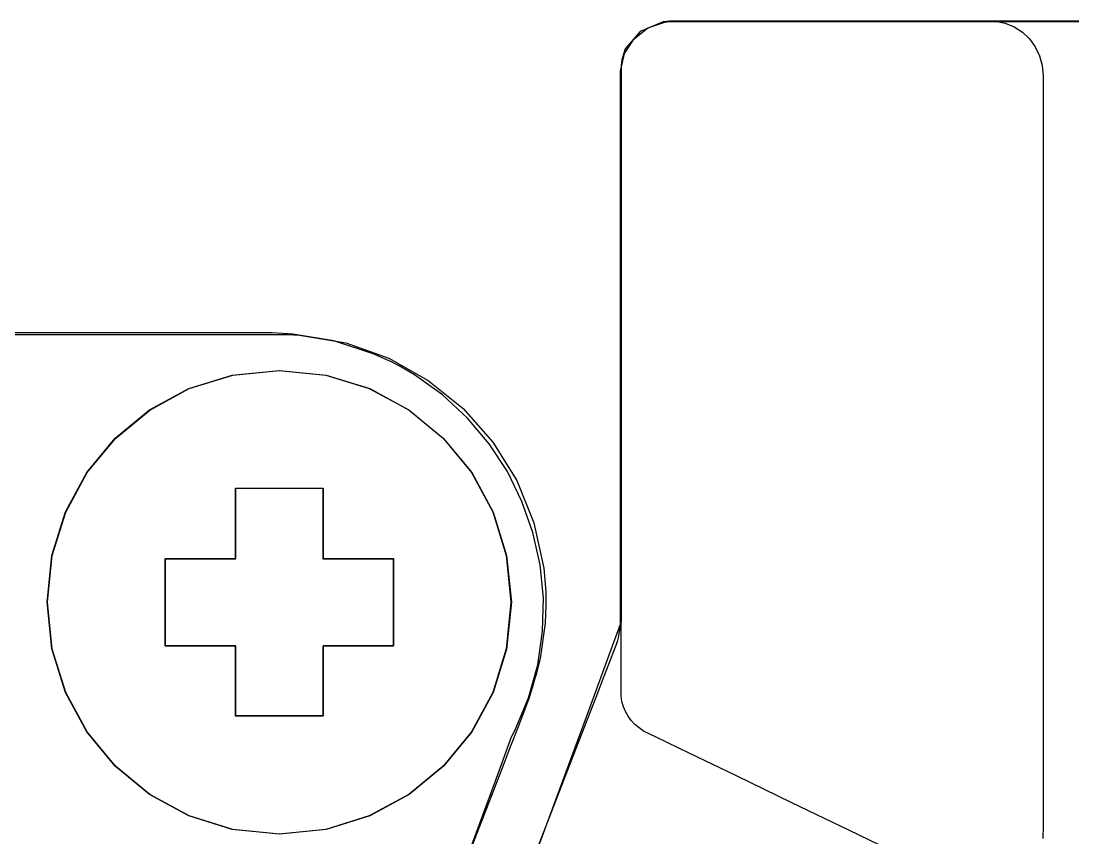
# Model space of a CAD drawing. Extents: x 1 to 47.7, y 0.2 to 35.
# Drawn here: x 31.599 to 32.199, y 9.718 to 10.185 of the extents above; entities that cross this region are included whole.
import ezdxf

# ---------------------------------------------------------------- set-up
doc = ezdxf.new("R2010")
doc.units = 0
doc.header["$MEASUREMENT"] = 0
for name, color, linetype in [('7_1__EMPTY_IO_BOARD_POSITI', 7, 'CONTINUOUS'), ('7_2___8__INDEPENDENT_INPUT', 7, 'CONTINUOUS'), ('7_3___8__OPTOISO_INDEPENDE', 7, 'CONTINUOUS'), ('7_4___24__OPTOISO_INDEPEND', 7, 'CONTINUOUS'), ('7_5___8__INDEPENDENT_INPUT', 7, 'CONTINUOUS'), ('7_6____8__INDEPENDENT_INPU', 7, 'CONTINUOUS'), ('7_7____8__OPTOISO_INDEPEND', 7, 'CONTINUOUS'), ('7_8____8__OPTOISO_INDEPEND', 7, 'CONTINUOUS')]:
    doc.layers.add(name, color=color, linetype=linetype)

msp = doc.modelspace()

# ---------------------------------------------------------------- linework, layer by layer
at = {"layer": '7_1__EMPTY_IO_BOARD_POSITI'}
for points in [[(31.88805, 9.69834), (31.91547, 9.76926), (31.92697, 9.799), (31.93158, 9.81092), (31.9352, 9.82029), (31.93767, 9.82668), (31.93882, 9.82965), (31.93891, 9.8299), (31.93915, 9.83063), (31.93983, 9.83278), (31.94079, 9.83878), (31.94091, 9.84058), (31.94091, 9.84062), (31.94091, 9.84263), (31.94091, 9.84969), (31.94091, 9.86125), (31.94091, 9.87668), (31.94091, 9.89538), (31.94091, 9.91673), (31.94091, 9.9401), (31.94091, 10.04151), (31.94091, 10.08834), (31.94091, 10.10863), (31.94091, 10.12601), (31.94091, 10.13986), (31.94091, 10.14956), (31.94091, 10.15451), (31.94095, 10.15656), (31.94328, 10.16667), (31.94873, 10.17517), (31.95664, 10.18139), (31.96636, 10.18467), (31.96899, 10.18496), (31.97033, 10.18502), (31.97097, 10.18502), (31.97453, 10.18502), (31.98353, 10.18502), (31.99781, 10.18502), (32.01721, 10.18502), (32.04158, 10.18502), (32.07077, 10.18502), (32.10462, 10.18502), (32.14299, 10.18502), (32.18571, 10.18502), (32.23264, 10.18502)], [(31.57156, 10.0062), (31.60304, 10.0062), (31.63791, 10.0062), (31.67279, 10.0062), (31.70427, 10.0062), (31.71768, 10.0062), (31.72897, 10.0062), (31.73771, 10.0062), (31.74349, 10.0062), (31.74588, 10.0062), (31.74739, 10.00619), (31.75082, 10.00612), (31.75763, 10.00575), (31.78397, 10.00135), (31.8086, 9.99262), (31.8311, 9.97996), (31.85106, 9.9638), (31.86805, 9.94456), (31.88168, 9.92267), (31.89152, 9.89854), (31.89716, 9.87261), (31.89827, 9.85909), (31.89838, 9.85302), (31.89838, 9.8517), (31.89792, 9.84129), (31.89497, 9.82106), (31.89253, 9.81129), (31.89128, 9.80717), (31.89117, 9.80679), (31.8897, 9.80175), (31.88862, 9.79803), (31.88862, 9.79803), (31.88788, 9.79611), (31.88577, 9.79066), (31.88246, 9.78209), (31.87811, 9.77086), (31.8729, 9.75738), (31.867, 9.74211), (31.85377, 9.70789)], [(31.72095, 9.878), (31.72095, 9.91831), (31.77089, 9.91831), (31.77089, 9.878), (31.81103, 9.878), (31.81103, 9.82806), (31.77089, 9.82806), (31.77089, 9.7881), (31.72095, 9.7881), (31.72095, 9.82806), (31.6808, 9.82806), (31.6808, 9.878), (31.72095, 9.878)]]:
    msp.add_lwpolyline(points, dxfattribs=at)
msp.add_lwpolyline([(31.87838, 9.8532), (31.87568, 9.8265), (31.86797, 9.80164), (31.85575, 9.77913), (31.83958, 9.75953), (31.81998, 9.74335), (31.79747, 9.73114), (31.77261, 9.72342), (31.74592, 9.72073), (31.71922, 9.72342), (31.69436, 9.73114), (31.67186, 9.74335), (31.65225, 9.75953), (31.63608, 9.77913), (31.62387, 9.80164), (31.61615, 9.8265), (31.61346, 9.8532), (31.61615, 9.8799), (31.62387, 9.90477), (31.63608, 9.92727), (31.65225, 9.94688), (31.67186, 9.96305), (31.69436, 9.97527), (31.71922, 9.98298), (31.74592, 9.98568), (31.77261, 9.98298), (31.79747, 9.97527), (31.81998, 9.96305), (31.83958, 9.94688), (31.85575, 9.92727), (31.86797, 9.90477), (31.87568, 9.8799)], close=True, dxfattribs=at)
at = {"layer": '7_2___8__INDEPENDENT_INPUT'}
for points in [[(32.23212, 10.18526), (32.1983, 10.18526), (32.16659, 10.18526), (32.13706, 10.18526), (32.10975, 10.18526), (32.08472, 10.18526), (32.06203, 10.18526), (32.04174, 10.18526), (32.0239, 10.18526), (32.00856, 10.18526), (31.99578, 10.18526), (31.98562, 10.18526), (31.97813, 10.18526), (31.97336, 10.18526), (31.97094, 10.18525), (31.96902, 10.18518), (31.96528, 10.18473), (31.95225, 10.17929), (31.94368, 10.1693), (31.94167, 10.16311), (31.94133, 10.15981), (31.94132, 10.15557), (31.94132, 10.14998), (31.94132, 10.14208), (31.94132, 10.12025), (31.94132, 10.09188), (31.94132, 10.05879), (31.94132, 9.98573), (31.94132, 9.94938), (31.94132, 9.91557), (31.94132, 9.88611), (31.94132, 9.86282), (31.94132, 9.85406), (31.94132, 9.84752), (31.94132, 9.84343), (31.94132, 9.84202), (31.94098, 9.84107), (31.93997, 9.83833), (31.9362, 9.82808), (31.93046, 9.81247), (31.9232, 9.79274), (31.90591, 9.74573), (31.8879, 9.69678)], [(32.13996, 10.18526), (32.14043, 10.18526), (32.14169, 10.18526), (32.1435, 10.18526), (32.1456, 10.18526), (32.14777, 10.18526), (32.14975, 10.18526), (32.15131, 10.18526), (32.15221, 10.18526), (32.15522, 10.18511), (32.16075, 10.184), (32.16588, 10.18189), (32.17049, 10.17887), (32.17448, 10.17506), (32.17777, 10.17055), (32.18024, 10.16546), (32.18179, 10.15988), (32.18233, 10.15392), (32.18233, 10.13736), (32.18233, 10.09332), (32.18233, 10.03025), (32.18233, 9.95661), (32.18233, 9.88086), (32.18233, 9.81145), (32.18233, 9.75683), (32.18233, 9.72547), (32.18219, 9.71814)], [(31.85414, 9.70938), (31.86229, 9.73155), (31.86928, 9.75056), (31.87466, 9.76519), (31.87799, 9.77423), (31.87874, 9.77627), (31.87886, 9.77661), (31.88071, 9.78023), (31.88842, 9.79865), (31.89364, 9.81751), (31.89643, 9.83657), (31.89687, 9.85565), (31.89501, 9.87452), (31.89092, 9.89297), (31.88467, 9.9108), (31.87632, 9.92779), (31.86593, 9.94373), (31.85358, 9.95841), (31.83932, 9.97163), (31.82322, 9.98316), (31.8145, 9.98823), (31.81191, 9.98959), (31.81058, 9.99026), (31.79976, 9.99518), (31.77721, 10.00252), (31.7538, 10.00644), (31.7419, 10.00707), (31.73807, 10.00709), (31.72979, 10.00709), (31.7153, 10.00709), (31.69589, 10.00709), (31.67285, 10.00709), (31.64748, 10.00709), (31.59494, 10.00709)], [(31.72118, 9.87813), (31.72118, 9.91844), (31.77112, 9.91844), (31.77112, 9.87813), (31.81126, 9.87813), (31.81126, 9.82819), (31.77112, 9.82819), (31.77112, 9.78823), (31.72118, 9.78823), (31.72118, 9.82819), (31.68103, 9.82819), (31.68103, 9.87813), (31.72118, 9.87813)], [(32.1012, 9.70856), (32.0714, 9.72295), (32.03889, 9.73866), (32.00727, 9.75393), (31.9802, 9.76701), (31.96129, 9.77614), (31.95418, 9.77958), (31.95156, 9.78137), (31.94917, 9.7834), (31.94706, 9.78565), (31.94525, 9.7881), (31.94374, 9.79072), (31.94258, 9.7935), (31.94179, 9.79642), (31.94138, 9.79946), (31.94132, 9.80143), (31.94132, 9.8044), (31.94132, 9.80957), (31.94132, 9.81615), (31.94132, 9.82332), (31.94132, 9.8303), (31.94132, 9.83627), (31.94132, 9.84045), (31.94132, 9.84202)]]:
    msp.add_lwpolyline(points, dxfattribs=at)
msp.add_lwpolyline([(31.8786, 9.85316), (31.8759, 9.82646), (31.86819, 9.80159), (31.85597, 9.77909), (31.8398, 9.75948), (31.8202, 9.74331), (31.7977, 9.73109), (31.77283, 9.72337), (31.74614, 9.72068), (31.71944, 9.72337), (31.69458, 9.73109), (31.67208, 9.74331), (31.65247, 9.75948), (31.6363, 9.77909), (31.62409, 9.80159), (31.61637, 9.82646), (31.61368, 9.85316), (31.61637, 9.87986), (31.62409, 9.90472), (31.6363, 9.92722), (31.65247, 9.94683), (31.67208, 9.96301), (31.69458, 9.97522), (31.71944, 9.98294), (31.74614, 9.98563), (31.77283, 9.98294), (31.7977, 9.97522), (31.8202, 9.96301), (31.8398, 9.94683), (31.85597, 9.92722), (31.86819, 9.90472), (31.8759, 9.87986)], close=True, dxfattribs=at)
at = {"layer": '7_3___8__OPTOISO_INDEPENDE'}
for points in [[(32.23212, 10.18526), (32.1983, 10.18526), (32.16659, 10.18526), (32.13706, 10.18526), (32.10975, 10.18526), (32.08472, 10.18526), (32.06203, 10.18526), (32.04174, 10.18526), (32.0239, 10.18526), (32.00856, 10.18526), (31.99578, 10.18526), (31.98562, 10.18526), (31.97813, 10.18526), (31.97336, 10.18526), (31.97094, 10.18525), (31.96902, 10.18518), (31.96528, 10.18473), (31.95225, 10.17929), (31.94368, 10.1693), (31.94167, 10.16311), (31.94133, 10.15981), (31.94132, 10.15557), (31.94132, 10.14998), (31.94132, 10.14208), (31.94132, 10.12025), (31.94132, 10.09188), (31.94132, 10.05879), (31.94132, 9.98573), (31.94132, 9.94938), (31.94132, 9.91557), (31.94132, 9.88611), (31.94132, 9.86282), (31.94132, 9.85406), (31.94132, 9.84752), (31.94132, 9.84343), (31.94132, 9.84202), (31.94098, 9.84107), (31.93997, 9.83833), (31.9362, 9.82808), (31.93046, 9.81247), (31.9232, 9.79274), (31.90591, 9.74573), (31.8879, 9.69678)], [(32.13996, 10.18526), (32.14043, 10.18526), (32.14169, 10.18526), (32.1435, 10.18526), (32.1456, 10.18526), (32.14777, 10.18526), (32.14975, 10.18526), (32.15131, 10.18526), (32.15221, 10.18526), (32.15522, 10.18511), (32.16075, 10.184), (32.16588, 10.18189), (32.17049, 10.17887), (32.17448, 10.17506), (32.17777, 10.17055), (32.18024, 10.16546), (32.18179, 10.15988), (32.18233, 10.15392), (32.18233, 10.13736), (32.18233, 10.09332), (32.18233, 10.03025), (32.18233, 9.95661), (32.18233, 9.88086), (32.18233, 9.81145), (32.18233, 9.75683), (32.18233, 9.72547), (32.18219, 9.71814)], [(31.85414, 9.70938), (31.86229, 9.73155), (31.86928, 9.75056), (31.87466, 9.76519), (31.87799, 9.77423), (31.87874, 9.77627), (31.87886, 9.77661), (31.88071, 9.78023), (31.88842, 9.79865), (31.89364, 9.81751), (31.89643, 9.83657), (31.89687, 9.85565), (31.89501, 9.87452), (31.89092, 9.89297), (31.88467, 9.9108), (31.87632, 9.92779), (31.86593, 9.94373), (31.85358, 9.95841), (31.83932, 9.97163), (31.82322, 9.98316), (31.8145, 9.98823), (31.81191, 9.98959), (31.81058, 9.99026), (31.79976, 9.99518), (31.77721, 10.00252), (31.7538, 10.00644), (31.7419, 10.00707), (31.73807, 10.00709), (31.72979, 10.00709), (31.7153, 10.00709), (31.69589, 10.00709), (31.67285, 10.00709), (31.64748, 10.00709), (31.59494, 10.00709)], [(31.72118, 9.87813), (31.72118, 9.91844), (31.77112, 9.91844), (31.77112, 9.87813), (31.81126, 9.87813), (31.81126, 9.82819), (31.77112, 9.82819), (31.77112, 9.78823), (31.72118, 9.78823), (31.72118, 9.82819), (31.68103, 9.82819), (31.68103, 9.87813), (31.72118, 9.87813)], [(32.1012, 9.70856), (32.0714, 9.72295), (32.03889, 9.73866), (32.00727, 9.75393), (31.9802, 9.76701), (31.96129, 9.77614), (31.95418, 9.77958), (31.95156, 9.78137), (31.94917, 9.7834), (31.94706, 9.78565), (31.94525, 9.7881), (31.94374, 9.79072), (31.94258, 9.7935), (31.94179, 9.79642), (31.94138, 9.79946), (31.94132, 9.80143), (31.94132, 9.8044), (31.94132, 9.80957), (31.94132, 9.81615), (31.94132, 9.82332), (31.94132, 9.8303), (31.94132, 9.83627), (31.94132, 9.84045), (31.94132, 9.84202)]]:
    msp.add_lwpolyline(points, dxfattribs=at)
msp.add_lwpolyline([(31.8786, 9.85316), (31.8759, 9.82646), (31.86819, 9.80159), (31.85597, 9.77909), (31.8398, 9.75948), (31.8202, 9.74331), (31.7977, 9.73109), (31.77283, 9.72337), (31.74614, 9.72068), (31.71944, 9.72337), (31.69458, 9.73109), (31.67208, 9.74331), (31.65247, 9.75948), (31.6363, 9.77909), (31.62409, 9.80159), (31.61637, 9.82646), (31.61368, 9.85316), (31.61637, 9.87986), (31.62409, 9.90472), (31.6363, 9.92722), (31.65247, 9.94683), (31.67208, 9.96301), (31.69458, 9.97522), (31.71944, 9.98294), (31.74614, 9.98563), (31.77283, 9.98294), (31.7977, 9.97522), (31.8202, 9.96301), (31.8398, 9.94683), (31.85597, 9.92722), (31.86819, 9.90472), (31.8759, 9.87986)], close=True, dxfattribs=at)
at = {"layer": '7_4___24__OPTOISO_INDEPEND'}
for points in [[(32.23212, 10.18526), (32.1983, 10.18526), (32.16659, 10.18526), (32.13706, 10.18526), (32.10975, 10.18526), (32.08472, 10.18526), (32.06203, 10.18526), (32.04174, 10.18526), (32.0239, 10.18526), (32.00856, 10.18526), (31.99578, 10.18526), (31.98562, 10.18526), (31.97813, 10.18526), (31.97336, 10.18526), (31.97094, 10.18525), (31.96902, 10.18518), (31.96528, 10.18473), (31.95225, 10.17929), (31.94368, 10.1693), (31.94167, 10.16311), (31.94133, 10.15981), (31.94132, 10.15557), (31.94132, 10.14998), (31.94132, 10.14208), (31.94132, 10.12025), (31.94132, 10.09188), (31.94132, 10.05879), (31.94132, 9.98573), (31.94132, 9.94938), (31.94132, 9.91557), (31.94132, 9.88611), (31.94132, 9.86282), (31.94132, 9.85406), (31.94132, 9.84752), (31.94132, 9.84343), (31.94132, 9.84202), (31.94098, 9.84107), (31.93997, 9.83833), (31.9362, 9.82808), (31.93046, 9.81247), (31.9232, 9.79274), (31.90591, 9.74573), (31.8879, 9.69678)], [(32.13996, 10.18526), (32.14043, 10.18526), (32.14169, 10.18526), (32.1435, 10.18526), (32.1456, 10.18526), (32.14777, 10.18526), (32.14975, 10.18526), (32.15131, 10.18526), (32.15221, 10.18526), (32.15522, 10.18511), (32.16075, 10.184), (32.16588, 10.18189), (32.17049, 10.17887), (32.17448, 10.17506), (32.17777, 10.17055), (32.18024, 10.16546), (32.18179, 10.15988), (32.18233, 10.15392), (32.18233, 10.13736), (32.18233, 10.09332), (32.18233, 10.03025), (32.18233, 9.95661), (32.18233, 9.88086), (32.18233, 9.81145), (32.18233, 9.75683), (32.18233, 9.72547), (32.18219, 9.71814)], [(31.85414, 9.70938), (31.86229, 9.73155), (31.86928, 9.75056), (31.87466, 9.76519), (31.87799, 9.77423), (31.87874, 9.77627), (31.87886, 9.77661), (31.88071, 9.78023), (31.88842, 9.79865), (31.89364, 9.81751), (31.89643, 9.83657), (31.89687, 9.85565), (31.89501, 9.87452), (31.89092, 9.89297), (31.88467, 9.9108), (31.87632, 9.92779), (31.86593, 9.94373), (31.85358, 9.95841), (31.83932, 9.97163), (31.82322, 9.98316), (31.8145, 9.98823), (31.81191, 9.98959), (31.81058, 9.99026), (31.79976, 9.99518), (31.77721, 10.00252), (31.7538, 10.00644), (31.7419, 10.00707), (31.73807, 10.00709), (31.72979, 10.00709), (31.7153, 10.00709), (31.69589, 10.00709), (31.67285, 10.00709), (31.64748, 10.00709), (31.59494, 10.00709)], [(31.72118, 9.87813), (31.72118, 9.91844), (31.77112, 9.91844), (31.77112, 9.87813), (31.81126, 9.87813), (31.81126, 9.82819), (31.77112, 9.82819), (31.77112, 9.78823), (31.72118, 9.78823), (31.72118, 9.82819), (31.68103, 9.82819), (31.68103, 9.87813), (31.72118, 9.87813)], [(32.1012, 9.70856), (32.0714, 9.72295), (32.03889, 9.73866), (32.00727, 9.75393), (31.9802, 9.76701), (31.96129, 9.77614), (31.95418, 9.77958), (31.95156, 9.78137), (31.94917, 9.7834), (31.94706, 9.78565), (31.94525, 9.7881), (31.94374, 9.79072), (31.94258, 9.7935), (31.94179, 9.79642), (31.94138, 9.79946), (31.94132, 9.80143), (31.94132, 9.8044), (31.94132, 9.80957), (31.94132, 9.81615), (31.94132, 9.82332), (31.94132, 9.8303), (31.94132, 9.83627), (31.94132, 9.84045), (31.94132, 9.84202)]]:
    msp.add_lwpolyline(points, dxfattribs=at)
msp.add_lwpolyline([(31.8786, 9.85316), (31.8759, 9.82646), (31.86819, 9.80159), (31.85597, 9.77909), (31.8398, 9.75948), (31.8202, 9.74331), (31.7977, 9.73109), (31.77283, 9.72337), (31.74614, 9.72068), (31.71944, 9.72337), (31.69458, 9.73109), (31.67208, 9.74331), (31.65247, 9.75948), (31.6363, 9.77909), (31.62409, 9.80159), (31.61637, 9.82646), (31.61368, 9.85316), (31.61637, 9.87986), (31.62409, 9.90472), (31.6363, 9.92722), (31.65247, 9.94683), (31.67208, 9.96301), (31.69458, 9.97522), (31.71944, 9.98294), (31.74614, 9.98563), (31.77283, 9.98294), (31.7977, 9.97522), (31.8202, 9.96301), (31.8398, 9.94683), (31.85597, 9.92722), (31.86819, 9.90472), (31.8759, 9.87986)], close=True, dxfattribs=at)
at = {"layer": '7_5___8__INDEPENDENT_INPUT'}
for points in [[(32.23212, 10.18526), (32.1983, 10.18526), (32.16659, 10.18526), (32.13706, 10.18526), (32.10975, 10.18526), (32.08472, 10.18526), (32.06203, 10.18526), (32.04174, 10.18526), (32.0239, 10.18526), (32.00856, 10.18526), (31.99578, 10.18526), (31.98562, 10.18526), (31.97813, 10.18526), (31.97336, 10.18526), (31.97094, 10.18525), (31.96902, 10.18518), (31.96528, 10.18473), (31.95225, 10.17929), (31.94368, 10.1693), (31.94167, 10.16311), (31.94133, 10.15981), (31.94132, 10.15557), (31.94132, 10.14998), (31.94132, 10.14208), (31.94132, 10.12025), (31.94132, 10.09188), (31.94132, 10.05879), (31.94132, 9.98573), (31.94132, 9.94938), (31.94132, 9.91557), (31.94132, 9.88611), (31.94132, 9.86282), (31.94132, 9.85406), (31.94132, 9.84752), (31.94132, 9.84343), (31.94132, 9.84202), (31.94098, 9.84107), (31.93997, 9.83833), (31.9362, 9.82808), (31.93046, 9.81247), (31.9232, 9.79274), (31.90591, 9.74573), (31.8879, 9.69678)], [(32.13996, 10.18526), (32.14043, 10.18526), (32.14169, 10.18526), (32.1435, 10.18526), (32.1456, 10.18526), (32.14777, 10.18526), (32.14975, 10.18526), (32.15131, 10.18526), (32.15221, 10.18526), (32.15522, 10.18511), (32.16075, 10.184), (32.16588, 10.18189), (32.17049, 10.17887), (32.17448, 10.17506), (32.17777, 10.17055), (32.18024, 10.16546), (32.18179, 10.15988), (32.18233, 10.15392), (32.18233, 10.13736), (32.18233, 10.09332), (32.18233, 10.03025), (32.18233, 9.95661), (32.18233, 9.88086), (32.18233, 9.81145), (32.18233, 9.75683), (32.18233, 9.72547), (32.18219, 9.71814)], [(31.85414, 9.70938), (31.86229, 9.73155), (31.86928, 9.75056), (31.87466, 9.76519), (31.87799, 9.77423), (31.87874, 9.77627), (31.87886, 9.77661), (31.88071, 9.78023), (31.88842, 9.79865), (31.89364, 9.81751), (31.89643, 9.83657), (31.89687, 9.85565), (31.89501, 9.87452), (31.89092, 9.89297), (31.88467, 9.9108), (31.87632, 9.92779), (31.86593, 9.94373), (31.85358, 9.95841), (31.83932, 9.97163), (31.82322, 9.98316), (31.8145, 9.98823), (31.81191, 9.98959), (31.81058, 9.99026), (31.79976, 9.99518), (31.77721, 10.00252), (31.7538, 10.00644), (31.7419, 10.00707), (31.73807, 10.00709), (31.72979, 10.00709), (31.7153, 10.00709), (31.69589, 10.00709), (31.67285, 10.00709), (31.64748, 10.00709), (31.59494, 10.00709)], [(31.72118, 9.87813), (31.72118, 9.91844), (31.77112, 9.91844), (31.77112, 9.87813), (31.81126, 9.87813), (31.81126, 9.82819), (31.77112, 9.82819), (31.77112, 9.78823), (31.72118, 9.78823), (31.72118, 9.82819), (31.68103, 9.82819), (31.68103, 9.87813), (31.72118, 9.87813)], [(32.1012, 9.70856), (32.0714, 9.72295), (32.03889, 9.73866), (32.00727, 9.75393), (31.9802, 9.76701), (31.96129, 9.77614), (31.95418, 9.77958), (31.95156, 9.78137), (31.94917, 9.7834), (31.94706, 9.78565), (31.94525, 9.7881), (31.94374, 9.79072), (31.94258, 9.7935), (31.94179, 9.79642), (31.94138, 9.79946), (31.94132, 9.80143), (31.94132, 9.8044), (31.94132, 9.80957), (31.94132, 9.81615), (31.94132, 9.82332), (31.94132, 9.8303), (31.94132, 9.83627), (31.94132, 9.84045), (31.94132, 9.84202)]]:
    msp.add_lwpolyline(points, dxfattribs=at)
msp.add_lwpolyline([(31.8786, 9.85316), (31.8759, 9.82646), (31.86819, 9.80159), (31.85597, 9.77909), (31.8398, 9.75948), (31.8202, 9.74331), (31.7977, 9.73109), (31.77283, 9.72337), (31.74614, 9.72068), (31.71944, 9.72337), (31.69458, 9.73109), (31.67208, 9.74331), (31.65247, 9.75948), (31.6363, 9.77909), (31.62409, 9.80159), (31.61637, 9.82646), (31.61368, 9.85316), (31.61637, 9.87986), (31.62409, 9.90472), (31.6363, 9.92722), (31.65247, 9.94683), (31.67208, 9.96301), (31.69458, 9.97522), (31.71944, 9.98294), (31.74614, 9.98563), (31.77283, 9.98294), (31.7977, 9.97522), (31.8202, 9.96301), (31.8398, 9.94683), (31.85597, 9.92722), (31.86819, 9.90472), (31.8759, 9.87986)], close=True, dxfattribs=at)
at = {"layer": '7_6____8__INDEPENDENT_INPU'}
for points in [[(32.23212, 10.18526), (32.1983, 10.18526), (32.16659, 10.18526), (32.13706, 10.18526), (32.10975, 10.18526), (32.08472, 10.18526), (32.06203, 10.18526), (32.04174, 10.18526), (32.0239, 10.18526), (32.00856, 10.18526), (31.99578, 10.18526), (31.98562, 10.18526), (31.97813, 10.18526), (31.97336, 10.18526), (31.97094, 10.18525), (31.96902, 10.18518), (31.96528, 10.18473), (31.95225, 10.17929), (31.94368, 10.1693), (31.94167, 10.16311), (31.94133, 10.15981), (31.94132, 10.15557), (31.94132, 10.14998), (31.94132, 10.14208), (31.94132, 10.12025), (31.94132, 10.09188), (31.94132, 10.05879), (31.94132, 9.98573), (31.94132, 9.94938), (31.94132, 9.91557), (31.94132, 9.88611), (31.94132, 9.86282), (31.94132, 9.85406), (31.94132, 9.84752), (31.94132, 9.84343), (31.94132, 9.84202), (31.94098, 9.84107), (31.93997, 9.83833), (31.9362, 9.82808), (31.93046, 9.81247), (31.9232, 9.79274), (31.90591, 9.74573), (31.8879, 9.69678)], [(32.13996, 10.18526), (32.14043, 10.18526), (32.14169, 10.18526), (32.1435, 10.18526), (32.1456, 10.18526), (32.14777, 10.18526), (32.14975, 10.18526), (32.15131, 10.18526), (32.15221, 10.18526), (32.15522, 10.18511), (32.16075, 10.184), (32.16588, 10.18189), (32.17049, 10.17887), (32.17448, 10.17506), (32.17777, 10.17055), (32.18024, 10.16546), (32.18179, 10.15988), (32.18233, 10.15392), (32.18233, 10.13736), (32.18233, 10.09332), (32.18233, 10.03025), (32.18233, 9.95661), (32.18233, 9.88086), (32.18233, 9.81145), (32.18233, 9.75683), (32.18233, 9.72547), (32.18219, 9.71814)], [(31.85414, 9.70938), (31.86229, 9.73155), (31.86928, 9.75056), (31.87466, 9.76519), (31.87799, 9.77423), (31.87874, 9.77627), (31.87886, 9.77661), (31.88071, 9.78023), (31.88842, 9.79865), (31.89364, 9.81751), (31.89643, 9.83657), (31.89687, 9.85565), (31.89501, 9.87452), (31.89092, 9.89297), (31.88467, 9.9108), (31.87632, 9.92779), (31.86593, 9.94373), (31.85358, 9.95841), (31.83932, 9.97163), (31.82322, 9.98316), (31.8145, 9.98823), (31.81191, 9.98959), (31.81058, 9.99026), (31.79976, 9.99518), (31.77721, 10.00252), (31.7538, 10.00644), (31.7419, 10.00707), (31.73807, 10.00709), (31.72979, 10.00709), (31.7153, 10.00709), (31.69589, 10.00709), (31.67285, 10.00709), (31.64748, 10.00709), (31.59494, 10.00709)], [(31.72118, 9.87813), (31.72118, 9.91844), (31.77112, 9.91844), (31.77112, 9.87813), (31.81126, 9.87813), (31.81126, 9.82819), (31.77112, 9.82819), (31.77112, 9.78823), (31.72118, 9.78823), (31.72118, 9.82819), (31.68103, 9.82819), (31.68103, 9.87813), (31.72118, 9.87813)], [(32.1012, 9.70856), (32.0714, 9.72295), (32.03889, 9.73866), (32.00727, 9.75393), (31.9802, 9.76701), (31.96129, 9.77614), (31.95418, 9.77958), (31.95156, 9.78137), (31.94917, 9.7834), (31.94706, 9.78565), (31.94525, 9.7881), (31.94374, 9.79072), (31.94258, 9.7935), (31.94179, 9.79642), (31.94138, 9.79946), (31.94132, 9.80143), (31.94132, 9.8044), (31.94132, 9.80957), (31.94132, 9.81615), (31.94132, 9.82332), (31.94132, 9.8303), (31.94132, 9.83627), (31.94132, 9.84045), (31.94132, 9.84202)]]:
    msp.add_lwpolyline(points, dxfattribs=at)
msp.add_lwpolyline([(31.8786, 9.85316), (31.8759, 9.82646), (31.86819, 9.80159), (31.85597, 9.77909), (31.8398, 9.75948), (31.8202, 9.74331), (31.7977, 9.73109), (31.77283, 9.72337), (31.74614, 9.72068), (31.71944, 9.72337), (31.69458, 9.73109), (31.67208, 9.74331), (31.65247, 9.75948), (31.6363, 9.77909), (31.62409, 9.80159), (31.61637, 9.82646), (31.61368, 9.85316), (31.61637, 9.87986), (31.62409, 9.90472), (31.6363, 9.92722), (31.65247, 9.94683), (31.67208, 9.96301), (31.69458, 9.97522), (31.71944, 9.98294), (31.74614, 9.98563), (31.77283, 9.98294), (31.7977, 9.97522), (31.8202, 9.96301), (31.8398, 9.94683), (31.85597, 9.92722), (31.86819, 9.90472), (31.8759, 9.87986)], close=True, dxfattribs=at)
at = {"layer": '7_7____8__OPTOISO_INDEPEND'}
for points in [[(32.23212, 10.18526), (32.1983, 10.18526), (32.16659, 10.18526), (32.13706, 10.18526), (32.10975, 10.18526), (32.08472, 10.18526), (32.06203, 10.18526), (32.04174, 10.18526), (32.0239, 10.18526), (32.00856, 10.18526), (31.99578, 10.18526), (31.98562, 10.18526), (31.97813, 10.18526), (31.97336, 10.18526), (31.97094, 10.18525), (31.96902, 10.18518), (31.96528, 10.18473), (31.95225, 10.17929), (31.94368, 10.1693), (31.94167, 10.16311), (31.94133, 10.15981), (31.94132, 10.15557), (31.94132, 10.14998), (31.94132, 10.14208), (31.94132, 10.12025), (31.94132, 10.09188), (31.94132, 10.05879), (31.94132, 9.98573), (31.94132, 9.94938), (31.94132, 9.91557), (31.94132, 9.88611), (31.94132, 9.86282), (31.94132, 9.85406), (31.94132, 9.84752), (31.94132, 9.84343), (31.94132, 9.84202), (31.94098, 9.84107), (31.93997, 9.83833), (31.9362, 9.82808), (31.93046, 9.81247), (31.9232, 9.79274), (31.90591, 9.74573), (31.8879, 9.69678)], [(32.13996, 10.18526), (32.14043, 10.18526), (32.14169, 10.18526), (32.1435, 10.18526), (32.1456, 10.18526), (32.14777, 10.18526), (32.14975, 10.18526), (32.15131, 10.18526), (32.15221, 10.18526), (32.15522, 10.18511), (32.16075, 10.184), (32.16588, 10.18189), (32.17049, 10.17887), (32.17448, 10.17506), (32.17777, 10.17055), (32.18024, 10.16546), (32.18179, 10.15988), (32.18233, 10.15392), (32.18233, 10.13736), (32.18233, 10.09332), (32.18233, 10.03025), (32.18233, 9.95661), (32.18233, 9.88086), (32.18233, 9.81145), (32.18233, 9.75683), (32.18233, 9.72547), (32.18219, 9.71814)], [(31.85414, 9.70938), (31.86229, 9.73155), (31.86928, 9.75056), (31.87466, 9.76519), (31.87799, 9.77423), (31.87874, 9.77627), (31.87886, 9.77661), (31.88071, 9.78023), (31.88842, 9.79865), (31.89364, 9.81751), (31.89643, 9.83657), (31.89687, 9.85565), (31.89501, 9.87452), (31.89092, 9.89297), (31.88467, 9.9108), (31.87632, 9.92779), (31.86593, 9.94373), (31.85358, 9.95841), (31.83932, 9.97163), (31.82322, 9.98316), (31.8145, 9.98823), (31.81191, 9.98959), (31.81058, 9.99026), (31.79976, 9.99518), (31.77721, 10.00252), (31.7538, 10.00644), (31.7419, 10.00707), (31.73807, 10.00709), (31.72979, 10.00709), (31.7153, 10.00709), (31.69589, 10.00709), (31.67285, 10.00709), (31.64748, 10.00709), (31.59494, 10.00709)], [(31.72118, 9.87813), (31.72118, 9.91844), (31.77112, 9.91844), (31.77112, 9.87813), (31.81126, 9.87813), (31.81126, 9.82819), (31.77112, 9.82819), (31.77112, 9.78823), (31.72118, 9.78823), (31.72118, 9.82819), (31.68103, 9.82819), (31.68103, 9.87813), (31.72118, 9.87813)], [(32.1012, 9.70856), (32.0714, 9.72295), (32.03889, 9.73866), (32.00727, 9.75393), (31.9802, 9.76701), (31.96129, 9.77614), (31.95418, 9.77958), (31.95156, 9.78137), (31.94917, 9.7834), (31.94706, 9.78565), (31.94525, 9.7881), (31.94374, 9.79072), (31.94258, 9.7935), (31.94179, 9.79642), (31.94138, 9.79946), (31.94132, 9.80143), (31.94132, 9.8044), (31.94132, 9.80957), (31.94132, 9.81615), (31.94132, 9.82332), (31.94132, 9.8303), (31.94132, 9.83627), (31.94132, 9.84045), (31.94132, 9.84202)]]:
    msp.add_lwpolyline(points, dxfattribs=at)
msp.add_lwpolyline([(31.8786, 9.85316), (31.8759, 9.82646), (31.86819, 9.80159), (31.85597, 9.77909), (31.8398, 9.75948), (31.8202, 9.74331), (31.7977, 9.73109), (31.77283, 9.72337), (31.74614, 9.72068), (31.71944, 9.72337), (31.69458, 9.73109), (31.67208, 9.74331), (31.65247, 9.75948), (31.6363, 9.77909), (31.62409, 9.80159), (31.61637, 9.82646), (31.61368, 9.85316), (31.61637, 9.87986), (31.62409, 9.90472), (31.6363, 9.92722), (31.65247, 9.94683), (31.67208, 9.96301), (31.69458, 9.97522), (31.71944, 9.98294), (31.74614, 9.98563), (31.77283, 9.98294), (31.7977, 9.97522), (31.8202, 9.96301), (31.8398, 9.94683), (31.85597, 9.92722), (31.86819, 9.90472), (31.8759, 9.87986)], close=True, dxfattribs=at)
at = {"layer": '7_8____8__OPTOISO_INDEPEND'}
for points in [[(32.23212, 10.18526), (32.1983, 10.18526), (32.16659, 10.18526), (32.13706, 10.18526), (32.10975, 10.18526), (32.08472, 10.18526), (32.06203, 10.18526), (32.04174, 10.18526), (32.0239, 10.18526), (32.00856, 10.18526), (31.99578, 10.18526), (31.98562, 10.18526), (31.97813, 10.18526), (31.97336, 10.18526), (31.97094, 10.18525), (31.96902, 10.18518), (31.96528, 10.18473), (31.95225, 10.17929), (31.94368, 10.1693), (31.94167, 10.16311), (31.94133, 10.15981), (31.94132, 10.15557), (31.94132, 10.14998), (31.94132, 10.14208), (31.94132, 10.12025), (31.94132, 10.09188), (31.94132, 10.05879), (31.94132, 9.98573), (31.94132, 9.94938), (31.94132, 9.91557), (31.94132, 9.88611), (31.94132, 9.86282), (31.94132, 9.85406), (31.94132, 9.84752), (31.94132, 9.84343), (31.94132, 9.84202), (31.94098, 9.84107), (31.93997, 9.83833), (31.9362, 9.82808), (31.93046, 9.81247), (31.9232, 9.79274), (31.90591, 9.74573), (31.8879, 9.69678)], [(32.13996, 10.18526), (32.14043, 10.18526), (32.14169, 10.18526), (32.1435, 10.18526), (32.1456, 10.18526), (32.14777, 10.18526), (32.14975, 10.18526), (32.15131, 10.18526), (32.15221, 10.18526), (32.15522, 10.18511), (32.16075, 10.184), (32.16588, 10.18189), (32.17049, 10.17887), (32.17448, 10.17506), (32.17777, 10.17055), (32.18024, 10.16546), (32.18179, 10.15988), (32.18233, 10.15392), (32.18233, 10.13736), (32.18233, 10.09332), (32.18233, 10.03025), (32.18233, 9.95661), (32.18233, 9.88086), (32.18233, 9.81145), (32.18233, 9.75683), (32.18233, 9.72547), (32.18219, 9.71814)], [(31.85414, 9.70938), (31.86229, 9.73155), (31.86928, 9.75056), (31.87466, 9.76519), (31.87799, 9.77423), (31.87874, 9.77627), (31.87886, 9.77661), (31.88071, 9.78023), (31.88842, 9.79865), (31.89364, 9.81751), (31.89643, 9.83657), (31.89687, 9.85565), (31.89501, 9.87452), (31.89092, 9.89297), (31.88467, 9.9108), (31.87632, 9.92779), (31.86593, 9.94373), (31.85358, 9.95841), (31.83932, 9.97163), (31.82322, 9.98316), (31.8145, 9.98823), (31.81191, 9.98959), (31.81058, 9.99026), (31.79976, 9.99518), (31.77721, 10.00252), (31.7538, 10.00644), (31.7419, 10.00707), (31.73807, 10.00709), (31.72979, 10.00709), (31.7153, 10.00709), (31.69589, 10.00709), (31.67285, 10.00709), (31.64748, 10.00709), (31.59494, 10.00709)], [(31.72118, 9.87813), (31.72118, 9.91844), (31.77112, 9.91844), (31.77112, 9.87813), (31.81126, 9.87813), (31.81126, 9.82819), (31.77112, 9.82819), (31.77112, 9.78823), (31.72118, 9.78823), (31.72118, 9.82819), (31.68103, 9.82819), (31.68103, 9.87813), (31.72118, 9.87813)], [(32.1012, 9.70856), (32.0714, 9.72295), (32.03889, 9.73866), (32.00727, 9.75393), (31.9802, 9.76701), (31.96129, 9.77614), (31.95418, 9.77958), (31.95156, 9.78137), (31.94917, 9.7834), (31.94706, 9.78565), (31.94525, 9.7881), (31.94374, 9.79072), (31.94258, 9.7935), (31.94179, 9.79642), (31.94138, 9.79946), (31.94132, 9.80143), (31.94132, 9.8044), (31.94132, 9.80957), (31.94132, 9.81615), (31.94132, 9.82332), (31.94132, 9.8303), (31.94132, 9.83627), (31.94132, 9.84045), (31.94132, 9.84202)]]:
    msp.add_lwpolyline(points, dxfattribs=at)
msp.add_lwpolyline([(31.8786, 9.85316), (31.8759, 9.82646), (31.86819, 9.80159), (31.85597, 9.77909), (31.8398, 9.75948), (31.8202, 9.74331), (31.7977, 9.73109), (31.77283, 9.72337), (31.74614, 9.72068), (31.71944, 9.72337), (31.69458, 9.73109), (31.67208, 9.74331), (31.65247, 9.75948), (31.6363, 9.77909), (31.62409, 9.80159), (31.61637, 9.82646), (31.61368, 9.85316), (31.61637, 9.87986), (31.62409, 9.90472), (31.6363, 9.92722), (31.65247, 9.94683), (31.67208, 9.96301), (31.69458, 9.97522), (31.71944, 9.98294), (31.74614, 9.98563), (31.77283, 9.98294), (31.7977, 9.97522), (31.8202, 9.96301), (31.8398, 9.94683), (31.85597, 9.92722), (31.86819, 9.90472), (31.8759, 9.87986)], close=True, dxfattribs=at)

doc.saveas('drawing.dxf')
